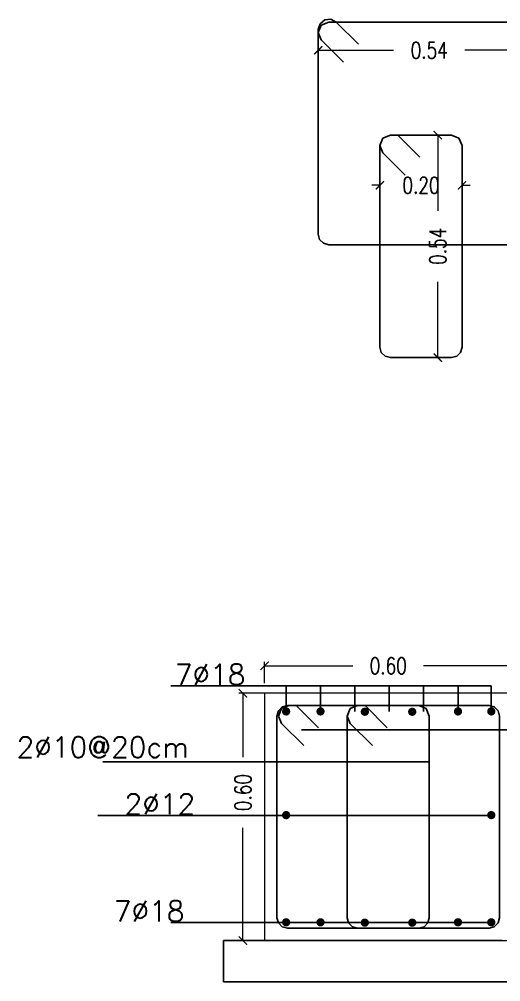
# Model space of a CAD drawing. Extents: x 166525 to 167198, y 178739 to 179747.
# Drawn here: x 167076.74 to 167082.58, y 179330.2 to 179341.88 of the extents above; entities that cross this region are included whole.
import ezdxf

# ---------------------------------------------------------------- set-up
doc = ezdxf.new("R2010")
doc.units = 0
doc.header["$MEASUREMENT"] = 0
doc.layers.get('0').update_dxf_attribs({"linetype": 'CONTINUOUS'})
doc.layers.get('DEFPOINTS').update_dxf_attribs({"linetype": 'CONTINUOUS'})
doc.layers.add('BEAM', color=6, linetype='CONTINUOUS', lineweight=13)
for name, color, linetype in [('BEAM-DIM', 4, 'CONTINUOUS'), ('BEAM-REIN', 2, 'CONTINUOUS'), ('OUT', 6, 'CONTINUOUS'), ('rebar call line', 8, 'CONTINUOUS'), ('REBARS', 2, 'CONTINUOUS')]:
    doc.layers.add(name, color=color, linetype=linetype)
doc.styles.add('DIM', font='simplex.shx', dxfattribs={"width": 0.75})
doc.styles.add('ROMANS', font='romans.shx')
doc.dimstyles.new('MUTASIM', dxfattribs={"dimscale": 0.9995, "dimtxt": 0.2, "dimasz": 0.1, "dimexe": 0.05, "dimexo": 0.12, "dimgap": 0.05, "dimtad": 0, "dimzin": 0, "dimdsep": 46, "dimtxsty": 'DIM', "dimblk": 'ARCHTICK', "dimcen": 0.09, "dimclrd": 35, "dimclre": 33, "dimclrt": 256, "dimazin": 0, "dimtfac": 1, "dimtofl": 0, "dimtmove": 1, "dimatfit": 3, "dimfxl": 0.18, "dimtolj": 1, "dimtzin": 0, "dimlwd": 13, "dimlwe": 9, "dimarcsym": 0})

# ---------------------------------------------------------------- blocks, each defined once
blk = doc.blocks.new('_ARCHTICK')
at = {"color": 0, "linetype": 'ByBlock', "const_width": 0.15}
blk.add_lwpolyline([(-0.5, -0.5), (0.5, 0.5)], dxfattribs=at)
blk = doc.blocks.new('*D1787')
at = {"layer": 'BEAM', "color": 33, "lineweight": 9, "transparency": 16777216}
for p, q in [((167079.714, 179333.822), (167079.714, 179334.084)), ((167082.714, 179333.822), (167082.714, 179334.084))]:
    blk.add_line(p, q, dxfattribs=at)
at = {"layer": 'BEAM', "color": 35, "lineweight": 13, "transparency": 16777216}
for p, q in [((167079.714, 179334.034), (167080.785, 179334.034)), ((167082.714, 179334.034), (167081.642, 179334.034))]:
    blk.add_line(p, q, dxfattribs=at)
at = {"layer": 'DEFPOINTS', "color": 0, "transparency": 16777216}
for p in [(167082.714, 179334.034), (167079.714, 179333.702), (167082.714, 179333.702)]:
    blk.add_point(p, dxfattribs=at)
at = {"layer": 'BEAM', "color": 35, "lineweight": 13, "transparency": 16777216, "xscale": 0.09995000000000001, "yscale": 0.09995000000000001, "zscale": 0.09995000000000001, "rotation": 180}
blk.add_blockref('_ARCHTICK', (167079.714, 179334.034), dxfattribs=at)
at = {"layer": 'BEAM', "color": 35, "lineweight": 13, "transparency": 16777216, "xscale": 0.09995000000000001, "yscale": 0.09995000000000001, "zscale": 0.09995000000000001}
blk.add_blockref('_ARCHTICK', (167082.714, 179334.034), dxfattribs=at)
at = {"layer": 'BEAM', "transparency": 16777216, "insert": (167081.214, 179334.034), "char_height": 0.1999, "attachment_point": 5, "style": 'DIM'}
blk.add_mtext('\\A1;0.60', dxfattribs=at)
blk = doc.blocks.new('*D1788')
at = {"layer": 'BEAM', "color": 33, "lineweight": 9, "transparency": 16777216}
for p, q in [((167082.594, 179333.702), (167079.401, 179333.702)), ((167082.594, 179330.702), (167079.401, 179330.702))]:
    blk.add_line(p, q, dxfattribs=at)
at = {"layer": 'BEAM', "color": 35, "lineweight": 13, "transparency": 16777216}
for p, q in [((167079.451, 179333.702), (167079.451, 179332.925)), ((167079.451, 179330.702), (167079.451, 179332.068))]:
    blk.add_line(p, q, dxfattribs=at)
at = {"layer": 'DEFPOINTS', "color": 0, "transparency": 16777216}
for p in [(167079.451, 179333.702), (167082.714, 179333.702), (167082.714, 179330.702)]:
    blk.add_point(p, dxfattribs=at)
at = {"layer": 'BEAM', "color": 35, "lineweight": 13, "transparency": 16777216, "xscale": 0.09995000000000001, "yscale": 0.09995000000000001, "zscale": 0.09995000000000001}
for p, rotation in [((167079.451, 179333.702), 90), ((167079.451, 179330.702), 270)]:
    blk.add_blockref('_ARCHTICK', p, dxfattribs=dict(at, rotation=rotation))
at = {"layer": 'BEAM', "transparency": 16777216, "insert": (167079.451, 179332.496), "char_height": 0.1999, "attachment_point": 5, "rotation": 90, "style": 'DIM'}
blk.add_mtext('\\A1;0.60', dxfattribs=at)
blk = doc.blocks.new('*D1598')
at = {"layer": 'BEAM', "color": 33, "lineweight": 9, "transparency": 16777216}
for p, q in [((167080.365, 179341.593), (167080.365, 179341.451)), ((167083.057, 179341.595), (167083.057, 179341.451))]:
    blk.add_line(p, q, dxfattribs=at)
at = {"layer": 'BEAM', "color": 35, "lineweight": 13, "transparency": 16777216}
for p, q in [((167080.365, 179341.501), (167081.279, 179341.501)), ((167083.057, 179341.501), (167082.143, 179341.501))]:
    blk.add_line(p, q, dxfattribs=at)
at = {"layer": 'DEFPOINTS', "color": 0, "transparency": 16777216}
for p in [(167080.365, 179341.712), (167083.057, 179341.715), (167083.057, 179341.501)]:
    blk.add_point(p, dxfattribs=at)
at = {"layer": 'BEAM', "color": 35, "lineweight": 13, "transparency": 16777216, "xscale": 0.09995000000000001, "yscale": 0.09995000000000001, "zscale": 0.09995000000000001, "rotation": 180}
blk.add_blockref('_ARCHTICK', (167080.365, 179341.501), dxfattribs=at)
at = {"layer": 'BEAM', "color": 35, "lineweight": 13, "transparency": 16777216, "xscale": 0.09995000000000001, "yscale": 0.09995000000000001, "zscale": 0.09995000000000001}
blk.add_blockref('_ARCHTICK', (167083.057, 179341.501), dxfattribs=at)
at = {"layer": 'BEAM', "transparency": 16777216, "insert": (167081.711, 179341.501), "char_height": 0.1999, "attachment_point": 5, "style": 'DIM'}
blk.add_mtext('\\A1;0.54', dxfattribs=at)
blk = doc.blocks.new('*D1599')
at = {"layer": 'BEAM', "color": 33, "lineweight": 9, "transparency": 16777216}
for p, q in [((167081.112, 179339.955), (167081.112, 179339.813)), ((167082.109, 179339.957), (167082.109, 179339.813))]:
    blk.add_line(p, q, dxfattribs=at)
at = {"layer": 'BEAM', "color": 35, "lineweight": 13, "transparency": 16777216}
for p, q in [((167081.112, 179339.863), (167081.013, 179339.863)), ((167082.109, 179339.863), (167082.209, 179339.863))]:
    blk.add_line(p, q, dxfattribs=at)
at = {"layer": 'DEFPOINTS', "color": 0, "transparency": 16777216}
for p in [(167081.112, 179340.075), (167082.109, 179340.077), (167082.109, 179339.863)]:
    blk.add_point(p, dxfattribs=at)
at = {"layer": 'BEAM', "color": 35, "lineweight": 13, "transparency": 16777216, "xscale": 0.09995000000000001, "yscale": 0.09995000000000001, "zscale": 0.09995000000000001}
blk.add_blockref('_ARCHTICK', (167081.112, 179339.863), dxfattribs=at)
at = {"layer": 'BEAM', "color": 35, "lineweight": 13, "transparency": 16777216, "xscale": 0.09995000000000001, "yscale": 0.09995000000000001, "zscale": 0.09995000000000001, "rotation": 180}
blk.add_blockref('_ARCHTICK', (167082.109, 179339.863), dxfattribs=at)
at = {"layer": 'BEAM', "transparency": 16777216, "insert": (167081.611, 179339.863), "char_height": 0.1999, "attachment_point": 5, "style": 'DIM'}
blk.add_mtext('\\A1;0.20', dxfattribs=at)
blk = doc.blocks.new('*D1600')
at = {"layer": 'BEAM', "color": 33, "lineweight": 9, "transparency": 16777216}
for p, q in [((167081.842, 179340.472), (167081.765, 179340.472)), ((167081.842, 179337.772), (167081.765, 179337.772))]:
    blk.add_line(p, q, dxfattribs=at)
at = {"layer": 'BEAM', "color": 35, "lineweight": 13, "transparency": 16777216}
for p, q in [((167081.815, 179340.472), (167081.815, 179339.554)), ((167081.815, 179337.772), (167081.815, 179338.691))]:
    blk.add_line(p, q, dxfattribs=at)
at = {"layer": 'DEFPOINTS', "color": 0, "transparency": 16777216}
for p in [(167081.815, 179340.472), (167081.962, 179340.472), (167081.962, 179337.772)]:
    blk.add_point(p, dxfattribs=at)
at = {"layer": 'BEAM', "color": 35, "lineweight": 13, "transparency": 16777216, "xscale": 0.09995000000000001, "yscale": 0.09995000000000001, "zscale": 0.09995000000000001}
for p, rotation in [((167081.815, 179340.472), 90), ((167081.815, 179337.772), 270)]:
    blk.add_blockref('_ARCHTICK', p, dxfattribs=dict(at, rotation=rotation))
at = {"layer": 'BEAM', "transparency": 16777216, "insert": (167081.815, 179339.122), "char_height": 0.1999, "attachment_point": 5, "rotation": 90, "style": 'DIM'}
blk.add_mtext('\\A1;0.54', dxfattribs=at)

msp = doc.modelspace()

# ---------------------------------------------------------------- linework, layer by layer
for p, q in [((167079.71368, 179330.70164), (167079.21368, 179330.70164)), ((167079.21368, 179330.70164), (167079.21368, 179330.20164)), ((167079.21368, 179330.20164), (167083.21368, 179330.20164))]:
    msp.add_line(p, q)
at = {"layer": 'BEAM'}
msp.add_lwpolyline([(167079.71368, 179330.70164), (167082.71368, 179330.70164), (167082.71368, 179333.70164), (167079.71368, 179333.70164)], close=True, dxfattribs=at)
at = {"layer": 'BEAM-REIN', "const_width": 0.0475}
for points in [[(167079.94883, 179333.48067, 1), (167080.00133, 179333.48067, 1)], [(167080.36583, 179333.48067, 1), (167080.41833, 179333.48067, 1)], [(167082.03383, 179333.48067, 1), (167082.08633, 179333.48067, 1)], [(167082.43768, 179333.48067, 1), (167082.49018, 179333.48067, 1)], [(167080.90342, 179333.47672, 1), (167080.95592, 179333.47672, 1)], [(167081.4785, 179333.47672, 1), (167081.531, 179333.47672, 1)], [(167079.94883, 179332.22304, 1), (167080.00133, 179332.22304, 1)], [(167082.43768, 179332.22304, 1), (167082.49018, 179332.22304, 1)], [(167079.94883, 179330.92266, 1), (167080.00133, 179330.92266, 1)], [(167080.36583, 179330.92266, 1), (167080.41833, 179330.92266, 1)], [(167080.90342, 179330.9187, 1), (167080.95592, 179330.9187, 1)], [(167081.4785, 179330.9187, 1), (167081.531, 179330.9187, 1)], [(167082.03383, 179330.92266, 1), (167082.08633, 179330.92266, 1)], [(167082.43768, 179330.92266, 1), (167082.49018, 179330.92266, 1)]]:
    msp.add_lwpolyline(points, format="xyb", close=True, dxfattribs=at)
at = {"layer": 'OUT', "color": 2}
msp.add_line((167088.48204, 179333.25836), (167080.16336, 179333.25836), dxfattribs=at)
at = {"layer": 'rebar call line'}
for p, q in [((167082.46393, 179333.7898), (167078.57678, 179333.7898)), ((167079.97508, 179333.48067), (167079.97508, 179333.7898)), ((167080.39208, 179333.48067), (167080.39208, 179333.7898)), ((167080.80908, 179333.48067), (167080.80908, 179333.7898)), ((167081.22608, 179333.48067), (167081.22608, 179333.7898)), ((167081.64308, 179333.48067), (167081.64308, 179333.7898)), ((167082.06008, 179333.48067), (167082.06008, 179333.7898)), ((167082.46393, 179333.48067), (167082.46393, 179333.7898)), ((167077.74946, 179332.86973), (167081.7119, 179332.86973)), ((167082.46393, 179332.21874), (167077.69181, 179332.21874)), ((167082.46393, 179330.9187), (167078.57678, 179330.9187))]:
    msp.add_line(p, q, dxfattribs=at)
at = {"layer": 'REBARS'}
for p, q in [((167080.38614, 179341.82297), (167080.36473, 179341.75242)), ((167080.44313, 179341.86975), (167080.38614, 179341.82297)), ((167080.49173, 179341.8422), (167080.40193, 179341.80501)), ((167080.51651, 179341.87698), (167080.44313, 179341.86975)), ((167082.9296, 179341.8422), (167080.49173, 179341.8422)), ((167080.58152, 179341.8422), (167080.51651, 179341.87698)), ((167080.85093, 179341.5728), (167080.58152, 179341.8422)), ((167080.40193, 179341.80501), (167080.36473, 179341.7152)), ((167080.36473, 179341.75242), (167080.36473, 179339.2692)), ((167080.36473, 179341.7152), (167080.40193, 179341.6254)), ((167080.40193, 179341.6254), (167080.67134, 179341.35599)), ((167081.14965, 179340.43526), (167081.11245, 179340.34546)), ((167081.23945, 179340.47246), (167081.14965, 179340.43526)), ((167081.23945, 179340.47246), (167081.9819, 179340.47246)), ((167081.59865, 179340.20305), (167081.32924, 179340.47246)), ((167081.9819, 179340.47246), (167082.0717, 179340.43526)), ((167082.0717, 179340.43526), (167082.1089, 179340.34546)), ((167081.11245, 179340.34546), (167081.14965, 179340.25565)), ((167081.11245, 179340.34546), (167081.11245, 179337.89946)), ((167082.1089, 179340.34546), (167082.1089, 179337.89946)), ((167081.14965, 179340.25565), (167081.41906, 179339.98625)), ((167080.36473, 179339.2692), (167080.38175, 179339.2057)), ((167080.38175, 179339.2057), (167080.42823, 179339.15922)), ((167080.42823, 179339.15922), (167080.49173, 179339.1422)), ((167080.49173, 179339.1422), (167082.9296, 179339.1422)), ((167081.11245, 179337.89946), (167081.12947, 179337.83596)), ((167082.1089, 179337.89946), (167082.09188, 179337.83596)), ((167081.12947, 179337.83596), (167081.17595, 179337.78947)), ((167081.17595, 179337.78947), (167081.23945, 179337.77246)), ((167081.9819, 179337.77246), (167081.23945, 179337.77246)), ((167082.0454, 179337.78947), (167081.9819, 179337.77246)), ((167082.09188, 179337.83596), (167082.0454, 179337.78947)), ((167079.8807, 179333.48814), (167079.92718, 179333.53462)), ((167080.00846, 179333.55164), (167079.91866, 179333.51444)), ((167079.92718, 179333.53462), (167079.99068, 179333.55164)), ((167079.99068, 179333.55164), (167081.5849, 179333.55164)), ((167080.36766, 179333.28223), (167080.09825, 179333.55164)), ((167080.84246, 179333.55164), (167080.75266, 179333.51444)), ((167082.43668, 179333.55164), (167080.84246, 179333.55164)), ((167081.20166, 179333.28223), (167080.93225, 179333.55164)), ((167081.5849, 179333.55164), (167081.67471, 179333.51444)), ((167082.50018, 179333.53462), (167082.43668, 179333.55164)), ((167082.54667, 179333.48814), (167082.50018, 179333.53462)), ((167079.86368, 179333.42464), (167079.8807, 179333.48814)), ((167079.86368, 179330.97864), (167079.86368, 179333.42464)), ((167079.91866, 179333.51444), (167079.88146, 179333.42464)), ((167079.88146, 179333.42464), (167079.91866, 179333.33484)), ((167080.75266, 179333.51444), (167080.71546, 179333.42464)), ((167080.71546, 179333.42464), (167080.75266, 179333.33484)), ((167080.71546, 179333.42464), (167080.71546, 179330.97864)), ((167081.67471, 179333.51444), (167081.7119, 179333.42464)), ((167081.7119, 179333.42464), (167081.7119, 179330.97864)), ((167082.56368, 179333.42464), (167082.54667, 179333.48814)), ((167082.56368, 179330.97864), (167082.56368, 179333.42464)), ((167079.91866, 179333.33484), (167080.18807, 179333.06543)), ((167080.75266, 179333.33484), (167081.02207, 179333.06543)), ((167079.8807, 179330.91514), (167079.86368, 179330.97864)), ((167080.71546, 179330.97864), (167080.73247, 179330.91514)), ((167081.7119, 179330.97864), (167081.69489, 179330.91514)), ((167082.54667, 179330.91514), (167082.56368, 179330.97864)), ((167079.92718, 179330.86865), (167079.8807, 179330.91514)), ((167079.99068, 179330.85164), (167079.92718, 179330.86865)), ((167081.5849, 179330.85164), (167079.99068, 179330.85164)), ((167080.73247, 179330.91514), (167080.77896, 179330.86865)), ((167080.77896, 179330.86865), (167080.84246, 179330.85164)), ((167080.84246, 179330.85164), (167082.43668, 179330.85164)), ((167081.6484, 179330.86865), (167081.5849, 179330.85164)), ((167081.69489, 179330.91514), (167081.6484, 179330.86865)), ((167082.43668, 179330.85164), (167082.50018, 179330.86865)), ((167082.50018, 179330.86865), (167082.54667, 179330.91514))]:
    msp.add_line(p, q, dxfattribs=at)

# ---------------------------------------------------------------- texts
at = {"layer": 'BEAM-DIM', "style": 'ROMANS'}
for s, p in [('7%%C18', (167078.62307, 179333.80364)), ('2%%C10@20cm', (167076.70501, 179332.92171)), ('2%%C12', (167078.01507, 179332.23258)), ('7%%C18', (167077.88419, 179330.93255))]:
    msp.add_text(s, height=0.25, dxfattribs=at).set_placement(p)

# ---------------------------------------------------------------- dimensions: what is measured, and where the dimension line sits
at = {"layer": 'BEAM'}
for base, p1, p2, text, picture, middle in [((167083.0566, 179341.50059), (167080.36473, 179341.71248), (167083.0566, 179341.7152), '0.54', '*D1598', (167081.71067, 179341.50059)), ((167082.1089, 179339.86281), (167081.11245, 179340.0747), (167082.1089, 179340.07742), '0.20', '*D1599', (167081.61067, 179339.86281)), ((167082.71368, 179334.03399), (167079.71368, 179333.70164), (167082.71368, 179333.70164), '0.60', '*D1787', (167081.21368, 179334.03399))]:
    dim = msp.add_linear_dim(base=base, p1=p1, p2=p2, text=text, dimstyle='MUTASIM', override={"dimgap": 0.2, "dimlfac": 20}, dxfattribs=at)
    dim.commit()
    dim.dimension.update_dxf_attribs({"geometry": picture, "text_midpoint": middle})
dim = msp.add_linear_dim(base=(167081.81471, 179340.47246), p1=(167081.96158, 179337.77246), p2=(167081.96158, 179340.47246), angle=90, text='0.54', dimstyle='MUTASIM', override={"dimgap": 0.2, "dimlfac": 20}, dxfattribs=at)
dim.commit()
dim.dimension.update_dxf_attribs({"geometry": '*D1600', "text_midpoint": (167081.81471, 179339.12246)})
dim = msp.add_linear_dim(base=(167079.4506, 179333.70164), p1=(167082.71368, 179330.70164), p2=(167082.71368, 179333.70164), angle=90, text='0.60', dimstyle='MUTASIM', override={"dimgap": 0.2, "dimlfac": 20}, dxfattribs=at)
dim.commit()
dim.dimension.update_dxf_attribs({"geometry": '*D1788', "text_midpoint": (167079.4506, 179332.49641), "dimtype": 160})

doc.saveas('drawing.dxf')
